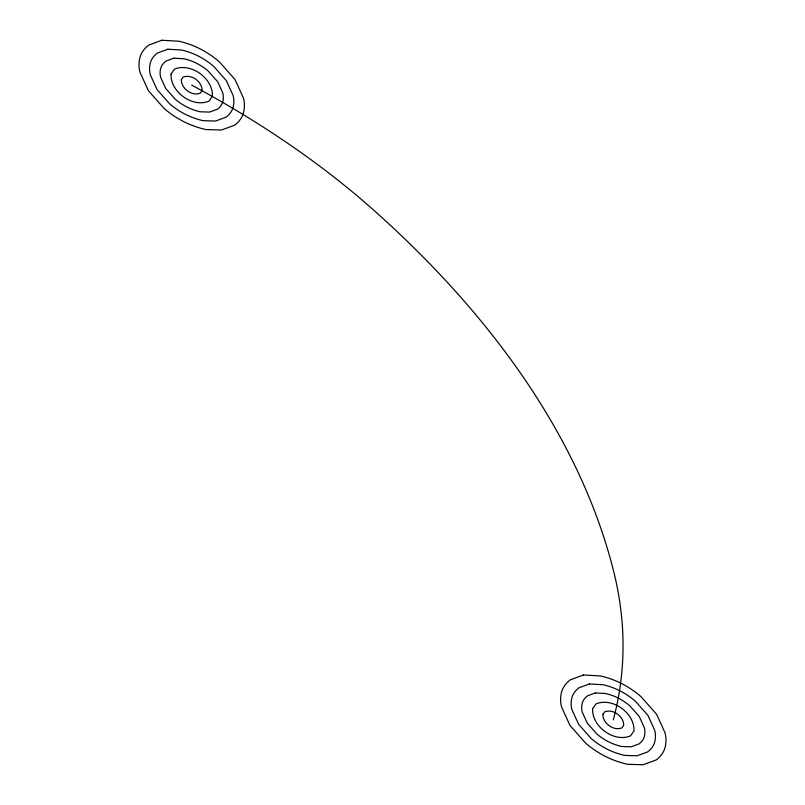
<?xml version="1.0" encoding="UTF-8"?>
<svg xmlns="http://www.w3.org/2000/svg" width="805" height="805" viewBox="0 0 805 805"><rect width="100%" height="100%" fill="white"/><g stroke="black" fill="none" stroke-linecap="round" stroke-linejoin="round"><path stroke-width="1.21" d="M191.711 85.129A928.678 513.922 7.8 0 1 374.174 210.568A1402.974 776.392 7.8 0 1 613.571 571.007A928.678 513.922 7.8 0 1 613.289 719.871M171.022 74.01C170.117 91.649 192.405 108.122 208.918 101.148L212.399 96.258C213.315 78.548 191.027 62.287 174.504 69.119L171.022 74.01M181.367 79.574C180.914 88.389 192.063 96.63 200.314 93.139L202.055 90.693C202.508 81.838 191.369 73.708 183.107 77.129L181.367 79.574M592.601 708.742C591.695 726.382 613.984 742.854 630.496 735.881L633.978 730.99C634.893 713.28 612.605 697.019 596.082 703.852L592.601 708.742M602.945 714.307C602.492 723.132 613.641 731.363 621.893 727.871L623.634 725.426C624.096 716.571 612.947 708.44 604.686 711.862L602.945 714.307M161.896 40.25L148.694 45.1A59.298 32.814 7.8 0 0 140 57.326A92.867 51.389 7.8 0 0 139.969 72.209L148.382 90.683L163.908 108.252A92.867 51.389 7.8 0 0 182.151 120.8A62.961 34.846 7.8 0 0 205.828 129.555L221.516 130.018L234.718 125.167A59.298 32.814 7.8 0 0 243.422 112.942A92.867 51.389 7.8 0 0 243.452 98.059L235.04 79.574L219.513 62.015A92.867 51.389 7.8 0 0 201.27 49.467A59.298 32.814 7.8 0 0 178.972 41.226L161.896 40.25M167.863 49.226L157.297 53.11A47.435 26.253 7.8 0 0 150.334 62.881A74.291 41.115 7.8 0 0 150.314 74.795L157.045 89.576L169.463 103.624A74.291 41.115 7.8 0 0 184.063 113.666A50.373 27.873 7.8 0 0 203.001 120.67L215.559 121.042L226.125 117.158A47.435 26.253 7.8 0 0 233.078 107.377A74.291 41.115 7.8 0 0 233.108 95.473L226.376 80.691L213.949 66.634A74.291 41.115 7.8 0 0 199.358 56.602A47.435 26.253 7.8 0 0 181.517 50.001L167.863 49.226M173.82 58.202L165.9 61.11A35.581 19.692 7.8 0 0 160.678 68.445A55.716 30.832 7.8 0 0 160.668 77.381L165.719 88.47L175.027 99.005A55.716 30.832 7.8 0 0 185.975 106.532A37.775 20.91 7.8 0 0 200.183 111.784L209.592 112.066L217.521 109.148A35.581 19.692 7.8 0 0 222.744 101.822A55.716 30.832 7.8 0 0 222.754 92.887L217.702 81.798L208.394 71.263A55.716 30.832 7.8 0 0 197.446 63.736A35.581 19.692 7.8 0 0 184.063 58.785L173.82 58.202M583.484 674.982L570.282 679.833A59.298 32.814 7.8 0 0 561.578 692.059A92.867 51.389 7.8 0 0 561.548 706.941L569.96 725.426L585.487 742.985A92.867 51.389 7.8 0 0 603.73 755.533A62.961 34.846 7.8 0 0 627.407 764.287L643.104 764.75L656.306 759.9A59.298 32.814 7.8 0 0 665 747.674A92.867 51.389 7.8 0 0 665.031 732.792L656.618 714.317L641.092 696.748A92.867 51.389 7.8 0 0 622.849 684.2A59.298 32.814 7.8 0 0 600.55 675.959L583.484 674.982M589.441 683.958L578.875 687.842A47.435 26.253 7.8 0 0 571.922 697.623A74.291 41.115 7.8 0 0 571.892 709.527L578.624 724.309L591.051 738.366A74.291 41.115 7.8 0 0 605.642 748.398A50.373 27.873 7.8 0 0 624.589 755.402L637.137 755.774L647.703 751.89A47.435 26.253 7.8 0 0 654.666 742.119A74.291 41.115 7.8 0 0 654.686 730.205L647.955 715.424L635.537 701.376A74.291 41.115 7.8 0 0 620.937 691.334A47.435 26.253 7.8 0 0 603.096 684.743L589.441 683.958M595.408 692.934L587.479 695.852A35.581 19.692 7.8 0 0 582.257 703.178A55.716 30.832 7.8 0 0 582.246 712.113L587.298 723.202L596.606 733.737A55.716 30.832 7.8 0 0 607.554 741.264A37.775 20.91 7.8 0 0 621.762 746.517L631.18 746.798L639.1 743.89A35.581 19.692 7.8 0 0 644.322 736.555A55.716 30.832 7.8 0 0 644.332 727.619L639.281 716.531L629.973 705.995A55.716 30.832 7.8 0 0 619.025 698.468A35.581 19.692 7.8 0 0 605.642 693.518L595.408 692.934"/></g></svg>
